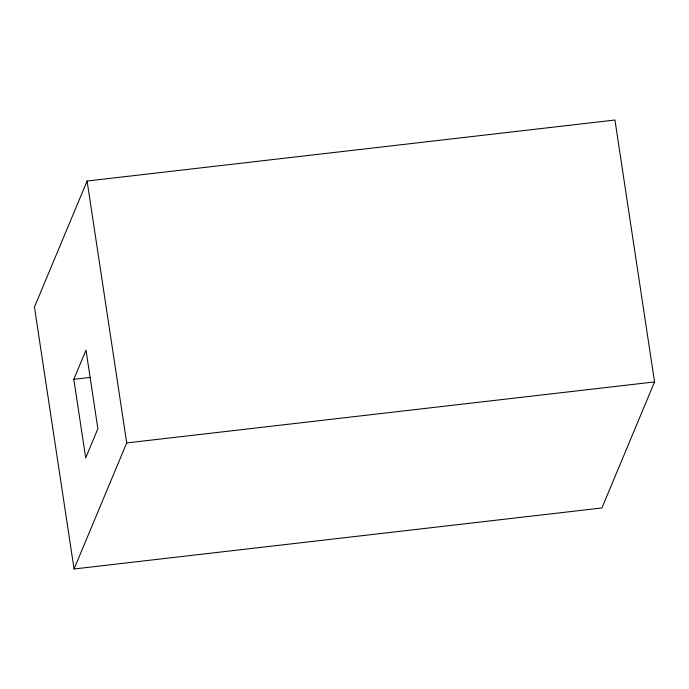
<?xml version="1.0" encoding="UTF-8"?>
<svg xmlns="http://www.w3.org/2000/svg" width="689" height="689" viewBox="0 0 689 689"><rect width="100%" height="100%" fill="white"/><g stroke="black" fill="none" stroke-linecap="round" stroke-linejoin="round"><path stroke-width="1.03" d="M87.098 181.026L34.45 307.079L74.059 568.976L601.902 507.974L654.55 381.921L614.941 120.024L87.098 181.026L126.707 442.932L74.059 568.976M73.809 379.32L85.996 350.141L97.881 428.713L85.694 457.892L73.809 379.32L90.328 377.408M126.707 442.932L654.55 381.921"/></g></svg>
